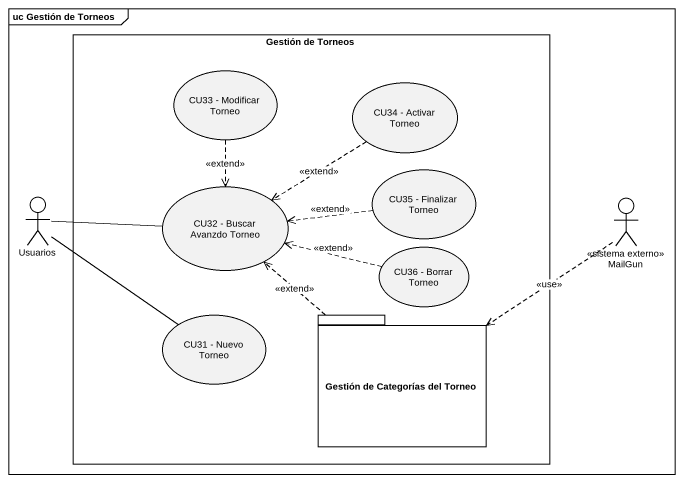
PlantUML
@startuml
mainframe uc Gestión de Torneos
rectangle "Gestión de Torneos" as Gestión_de_Torneos {
  usecase "CU33 - Modificar Torneo" as CU33_Modificar_Torneo
  usecase "CU34 - Activar Torneo" as CU34_Activar_Torneo
  usecase "CU32 - Buscar Avanzdo Torneo" as CU32_Buscar_Avanzdo_Torneo
  usecase "CU35 - Finalizar Torneo" as CU35_Finalizar_Torneo
  usecase "CU36 - Borrar Torneo" as CU36_Borrar_Torneo
  usecase "CU31 - Nuevo Torneo" as CU31_Nuevo_Torneo
  package "Gestión de Categorías del Torneo" as Gestión_de_Categorías_del {
  }
}
actor Usuarios
actor MailGun <<sistema externo>>
CU33_Modificar_Torneo ..> CU32_Buscar_Avanzdo_Torneo : <<extend>>
CU34_Activar_Torneo ..> CU32_Buscar_Avanzdo_Torneo : <<extend>>
Usuarios -right- CU32_Buscar_Avanzdo_Torneo
Usuarios -- CU31_Nuevo_Torneo
CU35_Finalizar_Torneo .left.> CU32_Buscar_Avanzdo_Torneo : <<extend>>
MailGun ..> Gestión_de_Categorías_del : <<use>>
CU36_Borrar_Torneo .left.> CU32_Buscar_Avanzdo_Torneo : <<extend>>
Gestión_de_Categorías_del .up.> CU32_Buscar_Avanzdo_Torneo : <<extend>>
@enduml
